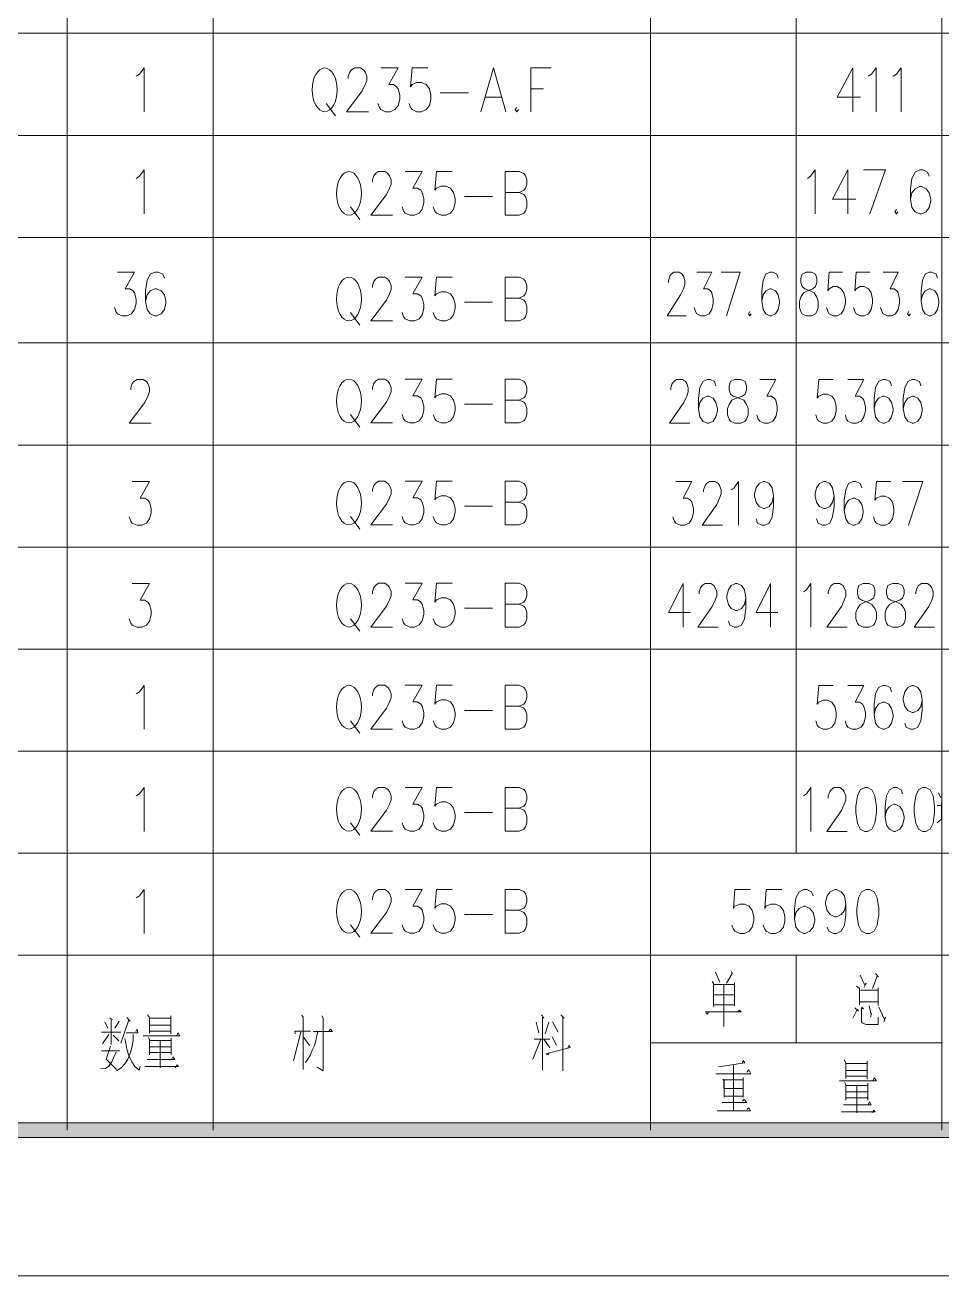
# Model space of a CAD drawing. Header units: millimetres. Extents: x 0 to 829, y 0 to 570.
# Drawn here: x 669.9 to 730.3, y 0 to 82.4 of the extents above; entities that cross this region are included whole.
import ezdxf

# ---------------------------------------------------------------- set-up
doc = ezdxf.new("R2010")
doc.units = ezdxf.units.MM

msp = doc.modelspace()

# ---------------------------------------------------------------- hatches: boundary and pattern name
h = msp.add_hatch(color=0)
h.dxf.hatch_style = 2
h.paths.add_polyline_path([(23.512639, 9.119306), (24.472194, 10.078861), (797.055528, 10.078861), (798.015083, 9.119306)])

# ---------------------------------------------------------------- linework, layer by layer
at = {"color": 0, "lineweight": 0}
for points in [[(0, 0), (0, 570.081833), (807.130861, 570.081833), (807.130861, 0)], [(721.370583, 66.092917), (721.102472, 65.955333), (721.014278, 65.683694), (721.014278, 65.408528), (721.102472, 65.133361), (721.282389, 64.995778), (721.638694, 64.858194), (721.906806, 64.724139), (722.083194, 64.448972), (722.171389, 64.173806), (722.171389, 63.764583), (722.083194, 63.489417), (721.995, 63.351833), (721.726889, 63.21425), (721.370583, 63.21425), (721.102472, 63.351833), (721.014278, 63.489417), (720.926083, 63.764583), (720.926083, 64.173806), (721.014278, 64.448972), (721.190667, 64.724139), (721.458778, 64.858194), (721.815083, 64.995778), (721.995, 65.133361), (722.083194, 65.408528), (722.083194, 65.683694), (721.995, 65.955333), (721.726889, 66.092917)], [(716.685694, 59.02325), (716.396417, 58.889194), (716.301167, 58.614028), (716.301167, 58.338861), (716.396417, 58.063694), (716.590444, 57.929639), (716.971444, 57.792056), (717.260722, 57.654472), (717.451222, 57.379306), (717.55, 57.104139), (717.55, 56.694917), (717.451222, 56.41975), (717.355972, 56.282167), (717.070222, 56.144583), (716.685694, 56.144583), (716.396417, 56.282167), (716.301167, 56.41975), (716.205917, 56.694917), (716.205917, 57.104139), (716.301167, 57.379306), (716.491667, 57.654472), (716.780944, 57.792056), (717.165472, 57.929639), (717.355972, 58.063694), (717.451222, 58.338861), (717.451222, 58.614028), (717.355972, 58.889194), (717.070222, 59.02325)], [(725.131194, 45.589472), (724.841917, 45.451889), (724.746667, 45.176722), (724.746667, 44.901556), (724.841917, 44.629917), (725.035944, 44.492333), (725.416944, 44.35475), (725.706222, 44.217167), (725.896722, 43.942), (725.9955, 43.670361), (725.9955, 43.257611), (725.896722, 42.982444), (725.801472, 42.844861), (725.515722, 42.710806), (725.131194, 42.710806), (724.841917, 42.844861), (724.746667, 42.982444), (724.651417, 43.257611), (724.651417, 43.670361), (724.746667, 43.942), (724.937167, 44.217167), (725.226444, 44.35475), (725.610972, 44.492333), (725.801472, 44.629917), (725.896722, 44.901556), (725.896722, 45.176722), (725.801472, 45.451889), (725.515722, 45.589472)], [(727.050306, 45.589472), (726.761028, 45.451889), (726.665778, 45.176722), (726.665778, 44.901556), (726.761028, 44.629917), (726.955056, 44.492333), (727.339583, 44.35475), (727.625333, 44.217167), (727.819361, 43.942), (727.914611, 43.670361), (727.914611, 43.257611), (727.819361, 42.982444), (727.720583, 42.844861), (727.434833, 42.710806), (727.050306, 42.710806), (726.761028, 42.844861), (726.665778, 42.982444), (726.570528, 43.257611), (726.570528, 43.670361), (726.665778, 43.942), (726.859806, 44.217167), (727.145556, 44.35475), (727.530083, 44.492333), (727.720583, 44.629917), (727.819361, 44.901556), (727.819361, 45.176722), (727.720583, 45.451889), (727.434833, 45.589472)], [(725.226444, 32.152167), (724.937167, 32.014583), (724.746667, 31.605361), (724.651417, 30.917444), (724.651417, 30.508222), (724.746667, 29.820306), (724.937167, 29.411083), (725.226444, 29.2735), (725.416944, 29.2735), (725.706222, 29.411083), (725.896722, 29.820306), (725.9955, 30.508222), (725.9955, 30.917444), (725.896722, 31.605361), (725.706222, 32.014583), (725.416944, 32.152167)], [(729.064667, 32.152167), (728.778917, 32.014583), (728.584889, 31.605361), (728.489639, 30.917444), (728.489639, 30.508222), (728.584889, 29.820306), (728.778917, 29.411083), (729.064667, 29.2735), (729.258694, 29.2735), (729.544444, 29.411083), (729.738472, 29.820306), (729.833722, 30.508222), (729.833722, 30.917444), (729.738472, 31.605361), (729.544444, 32.014583), (729.258694, 32.152167)], [(725.32875, 25.435278), (725.018306, 25.297694), (724.813694, 24.884944), (724.711389, 24.200556), (724.711389, 23.787806), (724.813694, 23.103417), (725.018306, 22.690667), (725.32875, 22.556611), (725.533361, 22.556611), (725.840278, 22.690667), (726.048417, 23.103417), (726.150722, 23.787806), (726.150722, 24.200556), (726.048417, 24.884944), (725.840278, 25.297694), (725.533361, 25.435278)], [(23.512639, 9.119306), (24.472194, 10.078861), (797.055528, 10.078861), (798.015083, 9.119306)]]:
    msp.add_lwpolyline(points, close=True, dxfattribs=at)
for points in [[(672.729583, 21.11375), (672.729583, 135.942917)], [(682.325139, 21.11375), (682.325139, 135.942917)], [(711.118861, 21.11375), (711.118861, 135.942917)], [(720.714417, 27.834167), (720.714417, 135.942917)], [(730.3135, 21.11375), (730.3135, 135.942917)], [(576.756389, 81.812694), (749.508139, 81.812694)], [(677.269833, 78.979889), (677.477972, 79.117472), (677.784889, 79.530222), (677.784889, 76.651556)], [(691.222194, 78.845833), (691.222194, 78.979889), (691.3245, 79.255056), (691.426806, 79.392639), (691.631417, 79.530222), (692.044167, 79.530222), (692.248778, 79.392639), (692.351083, 79.255056), (692.456917, 78.979889), (692.456917, 78.70825), (692.351083, 78.433083), (692.146472, 78.020333), (691.119889, 76.651556), (692.559222, 76.651556)], [(693.381194, 79.530222), (694.513611, 79.530222), (693.89625, 78.433083), (694.203167, 78.433083), (694.407778, 78.2955), (694.513611, 78.157917), (694.615917, 77.748694), (694.615917, 77.473528), (694.513611, 77.060778), (694.305472, 76.789139), (693.998556, 76.651556), (693.688111, 76.651556), (693.381194, 76.789139), (693.278889, 76.926722), (693.176583, 77.198361)], [(696.464472, 79.530222), (695.437889, 79.530222), (695.335583, 78.2955), (695.437889, 78.433083), (695.744806, 78.570667), (696.05525, 78.570667), (696.362167, 78.433083), (696.566778, 78.157917), (696.672611, 77.748694), (696.672611, 77.473528), (696.566778, 77.060778), (696.362167, 76.789139), (696.05525, 76.651556), (695.744806, 76.651556), (695.437889, 76.789139), (695.335583, 76.926722), (695.233278, 77.198361)], [(699.9605, 76.651556), (700.786, 79.530222), (701.607972, 76.651556)], [(703.251917, 76.651556), (703.251917, 79.530222), (704.588944, 79.530222)], [(724.436222, 79.530222), (723.406111, 77.611111), (724.94775, 77.611111)], [(724.436222, 79.530222), (724.436222, 76.651556)], [(725.462806, 78.979889), (725.667417, 79.117472), (725.977861, 79.530222), (725.977861, 76.651556)], [(727.10675, 78.979889), (727.314889, 79.117472), (727.621806, 79.530222), (727.621806, 76.651556)], [(697.289972, 77.886278), (699.138528, 77.886278)], [(700.270944, 77.611111), (701.297528, 77.611111)], [(703.251917, 78.157917), (704.073889, 78.157917)], [(689.782861, 77.198361), (690.400222, 76.376389)], [(702.327639, 76.926722), (702.225333, 76.789139), (702.327639, 76.651556), (702.429944, 76.789139)], [(576.756389, 75.092278), (749.508139, 75.092278)], [(677.269833, 72.263), (677.477972, 72.400583), (677.784889, 72.813333), (677.784889, 69.931139)], [(692.81675, 72.023111), (692.81675, 72.160694), (692.919056, 72.435861), (693.021361, 72.573444), (693.225972, 72.7075), (693.638722, 72.7075), (693.843333, 72.573444), (693.945639, 72.435861), (694.047944, 72.160694), (694.047944, 71.885528), (693.945639, 71.610361), (693.741028, 71.201139), (692.710917, 69.828833), (694.15025, 69.828833)], [(694.97575, 72.7075), (696.104639, 72.7075), (695.487278, 71.610361), (695.797722, 71.610361), (696.002333, 71.476306), (696.104639, 71.338722), (696.206944, 70.925972), (696.206944, 70.650806), (696.104639, 70.241583), (695.900028, 69.966417), (695.593111, 69.828833), (695.282667, 69.828833), (694.97575, 69.966417), (694.873444, 70.104), (694.767611, 70.379167)], [(698.059028, 72.7075), (697.032444, 72.7075), (696.926611, 71.476306), (697.032444, 71.610361), (697.339361, 71.747944), (697.649806, 71.747944), (697.956722, 71.610361), (698.161333, 71.338722), (698.263639, 70.925972), (698.263639, 70.650806), (698.161333, 70.241583), (697.956722, 69.966417), (697.649806, 69.828833), (697.339361, 69.828833), (697.032444, 69.966417), (696.926611, 70.104), (696.824306, 70.379167)], [(701.555056, 69.828833), (701.555056, 72.7075), (702.479333, 72.7075), (702.789778, 72.573444), (702.892083, 72.435861), (702.994389, 72.160694), (702.994389, 71.885528), (702.892083, 71.610361), (702.789778, 71.476306), (702.479333, 71.338722)], [(721.451722, 72.263), (721.659861, 72.400583), (721.966778, 72.813333), (721.966778, 69.931139)], [(724.125778, 72.813333), (723.099194, 70.894222), (724.640833, 70.894222)], [(724.125778, 72.813333), (724.125778, 69.931139)], [(725.155889, 72.813333), (726.595222, 72.813333), (725.565111, 69.931139)], [(729.473889, 72.400583), (729.371583, 72.67575), (729.061139, 72.813333), (728.856528, 72.813333), (728.549611, 72.67575), (728.341472, 72.263), (728.239167, 71.578611), (728.239167, 70.894222), (728.341472, 70.343889), (728.549611, 70.068722), (728.856528, 69.931139), (728.958833, 69.931139), (729.269278, 70.068722), (729.473889, 70.343889), (729.576194, 70.756639), (729.576194, 70.894222), (729.473889, 71.303444), (729.269278, 71.578611), (728.958833, 71.716194), (728.856528, 71.716194), (728.549611, 71.578611), (728.341472, 71.303444), (728.239167, 70.894222)], [(698.881, 71.063556), (700.733083, 71.063556)], [(701.555056, 71.338722), (702.479333, 71.338722), (702.789778, 71.201139), (702.892083, 71.063556), (702.994389, 70.788389), (702.994389, 70.379167), (702.892083, 70.104), (702.789778, 69.966417), (702.479333, 69.828833), (701.555056, 69.828833)], [(691.373889, 70.379167), (691.99125, 69.557194)], [(727.314889, 70.206306), (727.212583, 70.068722), (727.314889, 69.931139), (727.417194, 70.068722)], [(576.756389, 68.375389), (749.508139, 68.375389)], [(676.038639, 66.092917), (677.167528, 66.092917), (676.550167, 64.995778), (676.860611, 64.995778), (677.065222, 64.858194), (677.167528, 64.724139), (677.269833, 64.311389), (677.269833, 64.036222), (677.167528, 63.627), (676.962917, 63.351833), (676.652472, 63.21425), (676.345556, 63.21425), (676.038639, 63.351833), (675.932806, 63.489417), (675.8305, 63.764583)], [(679.121917, 65.683694), (679.019611, 65.955333), (678.709167, 66.092917), (678.504556, 66.092917), (678.197639, 65.955333), (677.9895, 65.546111), (677.887194, 64.858194), (677.887194, 64.173806), (677.9895, 63.627), (678.197639, 63.351833), (678.504556, 63.21425), (678.606861, 63.21425), (678.917306, 63.351833), (679.121917, 63.627), (679.224222, 64.036222), (679.224222, 64.173806), (679.121917, 64.586556), (678.917306, 64.858194), (678.606861, 64.995778), (678.504556, 64.995778), (678.197639, 64.858194), (677.9895, 64.586556), (677.887194, 64.173806)], [(712.307722, 65.408528), (712.307722, 65.546111), (712.395917, 65.821278), (712.487639, 65.955333), (712.664028, 66.092917), (713.020333, 66.092917), (713.20025, 65.955333), (713.288444, 65.821278), (713.376639, 65.546111), (713.376639, 65.270944), (713.288444, 64.995778), (713.108528, 64.586556), (712.219528, 63.21425), (713.464833, 63.21425)], [(714.180972, 66.092917), (715.158167, 66.092917), (714.625472, 64.995778), (714.893583, 64.995778), (715.069972, 64.858194), (715.158167, 64.724139), (715.249889, 64.311389), (715.249889, 64.036222), (715.158167, 63.627), (714.981778, 63.351833), (714.713667, 63.21425), (714.445556, 63.21425), (714.180972, 63.351833), (714.08925, 63.489417), (714.001056, 63.764583)], [(715.782583, 66.092917), (717.031417, 66.092917), (716.138889, 63.21425)], [(719.525556, 65.683694), (719.437361, 65.955333), (719.16925, 66.092917), (718.992861, 66.092917), (718.72475, 65.955333), (718.544833, 65.546111), (718.456639, 64.858194), (718.456639, 64.173806), (718.544833, 63.627), (718.72475, 63.351833), (718.992861, 63.21425), (719.081056, 63.21425), (719.349167, 63.351833), (719.525556, 63.627), (719.617278, 64.036222), (719.617278, 64.173806), (719.525556, 64.586556), (719.349167, 64.858194), (719.081056, 64.995778), (718.992861, 64.995778), (718.72475, 64.858194), (718.544833, 64.586556), (718.456639, 64.173806)], [(723.776528, 66.092917), (722.884, 66.092917), (722.795806, 64.858194), (722.884, 64.995778), (723.152111, 65.133361), (723.420222, 65.133361), (723.688333, 64.995778), (723.864722, 64.724139), (723.956444, 64.311389), (723.956444, 64.036222), (723.864722, 63.627), (723.688333, 63.351833), (723.420222, 63.21425), (723.152111, 63.21425), (722.884, 63.351833), (722.795806, 63.489417), (722.707611, 63.764583)], [(725.558056, 66.092917), (724.669056, 66.092917), (724.577333, 64.858194), (724.669056, 64.995778), (724.933639, 65.133361), (725.20175, 65.133361), (725.469861, 64.995778), (725.649778, 64.724139), (725.737972, 64.311389), (725.737972, 64.036222), (725.649778, 63.627), (725.469861, 63.351833), (725.20175, 63.21425), (724.933639, 63.21425), (724.669056, 63.351833), (724.577333, 63.489417), (724.489139, 63.764583)], [(726.450583, 66.092917), (727.431306, 66.092917), (726.895083, 64.995778), (727.163194, 64.995778), (727.343111, 64.858194), (727.431306, 64.724139), (727.5195, 64.311389), (727.5195, 64.036222), (727.431306, 63.627), (727.251389, 63.351833), (726.983278, 63.21425), (726.718694, 63.21425), (726.450583, 63.351833), (726.362389, 63.489417), (726.270667, 63.764583)], [(730.013639, 65.683694), (729.925444, 65.955333), (729.657333, 66.092917), (729.480944, 66.092917), (729.212833, 65.955333), (729.036444, 65.546111), (728.944722, 64.858194), (728.944722, 64.173806), (729.036444, 63.627), (729.212833, 63.351833), (729.480944, 63.21425), (729.569139, 63.21425), (729.83725, 63.351833), (730.013639, 63.627), (730.105361, 64.036222), (730.105361, 64.173806), (730.013639, 64.586556), (729.83725, 64.858194), (729.569139, 64.995778), (729.480944, 64.995778), (729.212833, 64.858194), (729.036444, 64.586556), (728.944722, 64.173806)], [(692.81675, 65.073389), (692.81675, 65.210972), (692.919056, 65.482611), (693.021361, 65.620194), (693.225972, 65.757778), (693.638722, 65.757778), (693.843333, 65.620194), (693.945639, 65.482611), (694.047944, 65.210972), (694.047944, 64.935806), (693.945639, 64.660639), (693.741028, 64.251417), (692.710917, 62.879111), (694.15025, 62.879111)], [(694.97575, 65.757778), (696.104639, 65.757778), (695.487278, 64.660639), (695.797722, 64.660639), (696.002333, 64.523056), (696.104639, 64.385472), (696.206944, 63.97625), (696.206944, 63.701083), (696.104639, 63.288333), (695.900028, 63.016694), (695.593111, 62.879111), (695.282667, 62.879111), (694.97575, 63.016694), (694.873444, 63.154278), (694.767611, 63.425917)], [(698.059028, 65.757778), (697.032444, 65.757778), (696.926611, 64.523056), (697.032444, 64.660639), (697.339361, 64.798222), (697.649806, 64.798222), (697.956722, 64.660639), (698.161333, 64.385472), (698.263639, 63.97625), (698.263639, 63.701083), (698.161333, 63.288333), (697.956722, 63.016694), (697.649806, 62.879111), (697.339361, 62.879111), (697.032444, 63.016694), (696.926611, 63.154278), (696.824306, 63.425917)], [(701.555056, 62.879111), (701.555056, 65.757778), (702.479333, 65.757778), (702.789778, 65.620194), (702.892083, 65.482611), (702.994389, 65.210972), (702.994389, 64.935806), (702.892083, 64.660639), (702.789778, 64.523056), (702.479333, 64.385472)], [(701.555056, 64.385472), (702.479333, 64.385472), (702.789778, 64.251417), (702.892083, 64.113833), (702.994389, 63.838667), (702.994389, 63.425917), (702.892083, 63.154278), (702.789778, 63.016694), (702.479333, 62.879111), (701.555056, 62.879111)], [(691.373889, 63.425917), (691.99125, 62.603944)], [(698.881, 64.113833), (700.733083, 64.113833)], [(717.655833, 63.489417), (717.567639, 63.351833), (717.655833, 63.21425), (717.744028, 63.351833)], [(728.143917, 63.489417), (728.055722, 63.351833), (728.143917, 63.21425), (728.232111, 63.351833)], [(576.756389, 61.425667), (749.508139, 61.425667)], [(676.91, 58.338861), (676.91, 58.476444), (677.012306, 58.751611), (677.118139, 58.889194), (677.32275, 59.02325), (677.7355, 59.02325), (677.940111, 58.889194), (678.042417, 58.751611), (678.144722, 58.476444), (678.144722, 58.201278), (678.042417, 57.929639), (677.837806, 57.516889), (676.807694, 56.144583), (678.247028, 56.144583)], [(692.81675, 58.352972), (692.81675, 58.490556), (692.919056, 58.765722), (693.021361, 58.903306), (693.225972, 59.040889), (693.638722, 59.040889), (693.843333, 58.903306), (693.945639, 58.765722), (694.047944, 58.490556), (694.047944, 58.218917), (693.945639, 57.94375), (693.741028, 57.531), (692.710917, 56.162222), (694.15025, 56.162222)], [(694.97575, 59.040889), (696.104639, 59.040889), (695.487278, 57.94375), (695.797722, 57.94375), (696.002333, 57.806167), (696.104639, 57.668583), (696.206944, 57.255833), (696.206944, 56.984194), (696.104639, 56.571444), (695.900028, 56.296278), (695.593111, 56.162222), (695.282667, 56.162222), (694.97575, 56.296278), (694.873444, 56.433861), (694.767611, 56.709028)], [(698.059028, 59.040889), (697.032444, 59.040889), (696.926611, 57.806167), (697.032444, 57.94375), (697.339361, 58.081333), (697.649806, 58.081333), (697.956722, 57.94375), (698.161333, 57.668583), (698.263639, 57.255833), (698.263639, 56.984194), (698.161333, 56.571444), (697.956722, 56.296278), (697.649806, 56.162222), (697.339361, 56.162222), (697.032444, 56.296278), (696.926611, 56.433861), (696.824306, 56.709028)], [(701.555056, 56.162222), (701.555056, 59.040889), (702.479333, 59.040889), (702.789778, 58.903306), (702.892083, 58.765722), (702.994389, 58.490556), (702.994389, 58.218917), (702.892083, 57.94375), (702.789778, 57.806167), (702.479333, 57.668583)], [(712.462944, 58.338861), (712.462944, 58.476444), (712.558194, 58.751611), (712.653444, 58.889194), (712.847472, 59.02325), (713.228472, 59.02325), (713.4225, 58.889194), (713.51775, 58.751611), (713.613, 58.476444), (713.613, 58.201278), (713.51775, 57.929639), (713.32725, 57.516889), (712.367694, 56.144583), (713.70825, 56.144583)], [(715.436861, 58.614028), (715.341611, 58.889194), (715.052333, 59.02325), (714.861833, 59.02325), (714.572556, 58.889194), (714.382056, 58.476444), (714.286806, 57.792056), (714.286806, 57.104139), (714.382056, 56.557333), (714.572556, 56.282167), (714.861833, 56.144583), (714.957083, 56.144583), (715.246361, 56.282167), (715.436861, 56.557333), (715.532111, 56.966556), (715.532111, 57.104139), (715.436861, 57.516889), (715.246361, 57.792056), (714.957083, 57.929639), (714.861833, 57.929639), (714.572556, 57.792056), (714.382056, 57.516889), (714.286806, 57.104139)], [(718.315528, 59.02325), (719.373861, 59.02325), (718.795306, 57.929639), (719.084583, 57.929639), (719.275083, 57.792056), (719.373861, 57.654472), (719.469111, 57.241722), (719.469111, 56.966556), (719.373861, 56.557333), (719.179833, 56.282167), (718.894083, 56.144583), (718.604806, 56.144583), (718.315528, 56.282167), (718.220278, 56.41975), (718.125028, 56.694917)], [(723.162694, 59.02325), (722.203139, 59.02325), (722.107889, 57.792056), (722.203139, 57.929639), (722.492417, 58.063694), (722.778167, 58.063694), (723.067444, 57.929639), (723.257944, 57.654472), (723.356722, 57.241722), (723.356722, 56.966556), (723.257944, 56.557333), (723.067444, 56.282167), (722.778167, 56.144583), (722.492417, 56.144583), (722.203139, 56.282167), (722.107889, 56.41975), (722.012639, 56.694917)], [(724.12225, 59.02325), (725.177056, 59.02325), (724.602028, 57.929639), (724.891306, 57.929639), (725.081806, 57.792056), (725.177056, 57.654472), (725.275833, 57.241722), (725.275833, 56.966556), (725.177056, 56.557333), (724.986556, 56.282167), (724.697278, 56.144583), (724.411528, 56.144583), (724.12225, 56.282167), (724.027, 56.41975), (723.93175, 56.694917)], [(727.000917, 58.614028), (726.905667, 58.889194), (726.619917, 59.02325), (726.425889, 59.02325), (726.136611, 58.889194), (725.946111, 58.476444), (725.850861, 57.792056), (725.850861, 57.104139), (725.946111, 56.557333), (726.136611, 56.282167), (726.425889, 56.144583), (726.521139, 56.144583), (726.810417, 56.282167), (727.000917, 56.557333), (727.099694, 56.966556), (727.099694, 57.104139), (727.000917, 57.516889), (726.810417, 57.792056), (726.521139, 57.929639), (726.425889, 57.929639), (726.136611, 57.792056), (725.946111, 57.516889), (725.850861, 57.104139)], [(728.920028, 58.614028), (728.824778, 58.889194), (728.539028, 59.02325), (728.345, 59.02325), (728.05925, 58.889194), (727.865222, 58.476444), (727.769972, 57.792056), (727.769972, 57.104139), (727.865222, 56.557333), (728.05925, 56.282167), (728.345, 56.144583), (728.44025, 56.144583), (728.729528, 56.282167), (728.920028, 56.557333), (729.018806, 56.966556), (729.018806, 57.104139), (728.920028, 57.516889), (728.729528, 57.792056), (728.44025, 57.929639), (728.345, 57.929639), (728.05925, 57.792056), (727.865222, 57.516889), (727.769972, 57.104139)], [(701.555056, 57.668583), (702.479333, 57.668583), (702.789778, 57.531), (702.892083, 57.393417), (702.994389, 57.121778), (702.994389, 56.709028), (702.892083, 56.433861), (702.789778, 56.296278), (702.479333, 56.162222), (701.555056, 56.162222)], [(698.881, 57.393417), (700.733083, 57.393417)], [(691.373889, 56.709028), (691.99125, 55.887056)], [(576.756389, 54.70525), (749.508139, 54.70525)], [(677.012306, 52.306361), (678.144722, 52.306361), (677.527361, 51.209222), (677.837806, 51.209222), (678.042417, 51.071639), (678.144722, 50.934056), (678.247028, 50.524833), (678.247028, 50.249667), (678.144722, 49.840444), (677.940111, 49.565278), (677.629667, 49.427694), (677.32275, 49.427694), (677.012306, 49.565278), (676.91, 49.702861), (676.807694, 49.9745)], [(692.81675, 51.636083), (692.81675, 51.773667), (692.919056, 52.048833), (693.021361, 52.182889), (693.225972, 52.320472), (693.638722, 52.320472), (693.843333, 52.182889), (693.945639, 52.048833), (694.047944, 51.773667), (694.047944, 51.4985), (693.945639, 51.223333), (693.741028, 50.814111), (692.710917, 49.441806), (694.15025, 49.441806)], [(694.97575, 52.320472), (696.104639, 52.320472), (695.487278, 51.223333), (695.797722, 51.223333), (696.002333, 51.089278), (696.104639, 50.951694), (696.206944, 50.538944), (696.206944, 50.263778), (696.104639, 49.854556), (695.900028, 49.579389), (695.593111, 49.441806), (695.282667, 49.441806), (694.97575, 49.579389), (694.873444, 49.716972), (694.767611, 49.992139)], [(698.059028, 52.320472), (697.032444, 52.320472), (696.926611, 51.089278), (697.032444, 51.223333), (697.339361, 51.360917), (697.649806, 51.360917), (697.956722, 51.223333), (698.161333, 50.951694), (698.263639, 50.538944), (698.263639, 50.263778), (698.161333, 49.854556), (697.956722, 49.579389), (697.649806, 49.441806), (697.339361, 49.441806), (697.032444, 49.579389), (696.926611, 49.716972), (696.824306, 49.992139)], [(701.555056, 49.441806), (701.555056, 52.320472), (702.479333, 52.320472), (702.789778, 52.182889), (702.892083, 52.048833), (702.994389, 51.773667), (702.994389, 51.4985), (702.892083, 51.223333), (702.789778, 51.089278), (702.479333, 50.951694)], [(712.798083, 52.306361), (713.852889, 52.306361), (713.277861, 51.209222), (713.567139, 51.209222), (713.757639, 51.071639), (713.852889, 50.934056), (713.948139, 50.524833), (713.948139, 50.249667), (713.852889, 49.840444), (713.662389, 49.565278), (713.373111, 49.427694), (713.087361, 49.427694), (712.798083, 49.565278), (712.702833, 49.702861), (712.607583, 49.9745)], [(714.621944, 51.621972), (714.621944, 51.759556), (714.717194, 52.031194), (714.812444, 52.168778), (715.006472, 52.306361), (715.391, 52.306361), (715.5815, 52.168778), (715.67675, 52.031194), (715.772, 51.759556), (715.772, 51.484389), (715.67675, 51.209222), (715.48625, 50.8), (714.526694, 49.427694), (715.870778, 49.427694)], [(716.445806, 51.759556), (716.636306, 51.893611), (716.925583, 52.306361), (716.925583, 49.427694)], [(719.229222, 51.346806), (719.133972, 50.934056), (718.939944, 50.662417), (718.654194, 50.524833), (718.555417, 50.524833), (718.269667, 50.662417), (718.075639, 50.934056), (717.980389, 51.346806), (717.980389, 51.484389), (718.075639, 51.893611), (718.269667, 52.168778), (718.555417, 52.306361), (718.654194, 52.306361), (718.939944, 52.168778), (719.133972, 51.893611), (719.229222, 51.346806), (719.229222, 50.662417), (719.133972, 49.9745), (718.939944, 49.565278), (718.654194, 49.427694), (718.460167, 49.427694), (718.170889, 49.565278), (718.075639, 49.840444)], [(723.212083, 51.346806), (723.116833, 50.934056), (722.922806, 50.662417), (722.637056, 50.524833), (722.538278, 50.524833), (722.252528, 50.662417), (722.0585, 50.934056), (721.96325, 51.346806), (721.96325, 51.484389), (722.0585, 51.893611), (722.252528, 52.168778), (722.538278, 52.306361), (722.637056, 52.306361), (722.922806, 52.168778), (723.116833, 51.893611), (723.212083, 51.346806), (723.212083, 50.662417), (723.116833, 49.9745), (722.922806, 49.565278), (722.637056, 49.427694), (722.443028, 49.427694), (722.15375, 49.565278), (722.0585, 49.840444)], [(725.035944, 51.893611), (724.937167, 52.168778), (724.651417, 52.306361), (724.457389, 52.306361), (724.171639, 52.168778), (723.977611, 51.759556), (723.882361, 51.071639), (723.882361, 50.38725), (723.977611, 49.840444), (724.171639, 49.565278), (724.457389, 49.427694), (724.556167, 49.427694), (724.841917, 49.565278), (725.035944, 49.840444), (725.131194, 50.249667), (725.131194, 50.38725), (725.035944, 50.8), (724.841917, 51.071639), (724.556167, 51.209222), (724.457389, 51.209222), (724.171639, 51.071639), (723.977611, 50.8), (723.882361, 50.38725)], [(726.955056, 52.306361), (725.9955, 52.306361), (725.896722, 51.071639), (725.9955, 51.209222), (726.28125, 51.346806), (726.570528, 51.346806), (726.859806, 51.209222), (727.050306, 50.934056), (727.145556, 50.524833), (727.145556, 50.249667), (727.050306, 49.840444), (726.859806, 49.565278), (726.570528, 49.427694), (726.28125, 49.427694), (725.9955, 49.565278), (725.896722, 49.702861), (725.801472, 49.9745)], [(727.720583, 52.306361), (729.064667, 52.306361), (728.105111, 49.427694)], [(698.881, 50.676528), (700.733083, 50.676528)], [(701.555056, 50.951694), (702.479333, 50.951694), (702.789778, 50.814111), (702.892083, 50.676528), (702.994389, 50.401361), (702.994389, 49.992139), (702.892083, 49.716972), (702.789778, 49.579389), (702.479333, 49.441806), (701.555056, 49.441806)], [(691.373889, 49.992139), (691.99125, 49.166639)], [(576.756389, 47.988361), (749.508139, 47.988361)], [(677.012306, 45.589472), (678.144722, 45.589472), (677.527361, 44.492333), (677.837806, 44.492333), (678.042417, 44.35475), (678.144722, 44.217167), (678.247028, 43.804417), (678.247028, 43.532778), (678.144722, 43.120028), (677.940111, 42.844861), (677.629667, 42.710806), (677.32275, 42.710806), (677.012306, 42.844861), (676.91, 42.982444), (676.807694, 43.257611)], [(692.81675, 44.919194), (692.81675, 45.056778), (692.919056, 45.328417), (693.021361, 45.466), (693.225972, 45.603583), (693.638722, 45.603583), (693.843333, 45.466), (693.945639, 45.328417), (694.047944, 45.056778), (694.047944, 44.781611), (693.945639, 44.506444), (693.741028, 44.097222), (692.710917, 42.724917), (694.15025, 42.724917)], [(694.97575, 45.603583), (696.104639, 45.603583), (695.487278, 44.506444), (695.797722, 44.506444), (696.002333, 44.368861), (696.104639, 44.231278), (696.206944, 43.822056), (696.206944, 43.546889), (696.104639, 43.134139), (695.900028, 42.8625), (695.593111, 42.724917), (695.282667, 42.724917), (694.97575, 42.8625), (694.873444, 43.000083), (694.767611, 43.271722)], [(698.059028, 45.603583), (697.032444, 45.603583), (696.926611, 44.368861), (697.032444, 44.506444), (697.339361, 44.644028), (697.649806, 44.644028), (697.956722, 44.506444), (698.161333, 44.231278), (698.263639, 43.822056), (698.263639, 43.546889), (698.161333, 43.134139), (697.956722, 42.8625), (697.649806, 42.724917), (697.339361, 42.724917), (697.032444, 42.8625), (696.926611, 43.000083), (696.824306, 43.271722)], [(701.555056, 42.724917), (701.555056, 45.603583), (702.479333, 45.603583), (702.789778, 45.466), (702.892083, 45.328417), (702.994389, 45.056778), (702.994389, 44.781611), (702.892083, 44.506444), (702.789778, 44.368861), (702.479333, 44.231278)], [(713.277861, 45.589472), (712.318306, 43.670361), (713.757639, 43.670361)], [(713.277861, 45.589472), (713.277861, 42.710806)], [(714.332667, 44.901556), (714.332667, 45.039139), (714.427917, 45.314306), (714.526694, 45.451889), (714.717194, 45.589472), (715.101722, 45.589472), (715.292222, 45.451889), (715.391, 45.314306), (715.48625, 45.039139), (715.48625, 44.7675), (715.391, 44.492333), (715.196972, 44.079583), (714.237417, 42.710806), (715.5815, 42.710806)], [(717.405361, 44.629917), (717.310111, 44.217167), (717.116083, 43.942), (716.830333, 43.804417), (716.731556, 43.804417), (716.445806, 43.942), (716.251778, 44.217167), (716.156528, 44.629917), (716.156528, 44.7675), (716.251778, 45.176722), (716.445806, 45.451889), (716.731556, 45.589472), (716.830333, 45.589472), (717.116083, 45.451889), (717.310111, 45.176722), (717.405361, 44.629917), (717.405361, 43.942), (717.310111, 43.257611), (717.116083, 42.844861), (716.830333, 42.710806), (716.636306, 42.710806), (716.350556, 42.844861), (716.251778, 43.120028)], [(719.035194, 45.589472), (718.075639, 43.670361), (719.514972, 43.670361)], [(719.035194, 45.589472), (719.035194, 42.710806)], [(721.194194, 45.039139), (721.388222, 45.176722), (721.673972, 45.589472), (721.673972, 42.710806)], [(722.827556, 44.901556), (722.827556, 45.039139), (722.922806, 45.314306), (723.018056, 45.451889), (723.212083, 45.589472), (723.596611, 45.589472), (723.787111, 45.451889), (723.882361, 45.314306), (723.977611, 45.039139), (723.977611, 44.7675), (723.882361, 44.492333), (723.691861, 44.079583), (722.732306, 42.710806), (724.076389, 42.710806)], [(728.584889, 44.901556), (728.584889, 45.039139), (728.680139, 45.314306), (728.778917, 45.451889), (728.969417, 45.589472), (729.353944, 45.589472), (729.544444, 45.451889), (729.639694, 45.314306), (729.738472, 45.039139), (729.738472, 44.7675), (729.639694, 44.492333), (729.449194, 44.079583), (728.489639, 42.710806), (729.833722, 42.710806)], [(698.881, 43.959639), (700.733083, 43.959639)], [(701.555056, 44.231278), (702.479333, 44.231278), (702.789778, 44.097222), (702.892083, 43.959639), (702.994389, 43.684472), (702.994389, 43.271722), (702.892083, 43.000083), (702.789778, 42.8625), (702.479333, 42.724917), (701.555056, 42.724917)], [(691.373889, 43.271722), (691.99125, 42.44975)], [(576.756389, 41.271472), (749.508139, 41.271472)], [(677.269833, 38.32225), (677.477972, 38.459833), (677.784889, 38.869056), (677.784889, 35.990389)], [(692.81675, 38.198778), (692.81675, 38.336361), (692.919056, 38.611528), (693.021361, 38.749111), (693.225972, 38.886694), (693.638722, 38.886694), (693.843333, 38.749111), (693.945639, 38.611528), (694.047944, 38.336361), (694.047944, 38.061194), (693.945639, 37.789556), (693.741028, 37.376806), (692.710917, 36.008028), (694.15025, 36.008028)], [(694.97575, 38.886694), (696.104639, 38.886694), (695.487278, 37.789556), (695.797722, 37.789556), (696.002333, 37.651972), (696.104639, 37.514389), (696.206944, 37.101639), (696.206944, 36.83), (696.104639, 36.41725), (695.900028, 36.142083), (695.593111, 36.008028), (695.282667, 36.008028), (694.97575, 36.142083), (694.873444, 36.279667), (694.767611, 36.554833)], [(698.059028, 38.886694), (697.032444, 38.886694), (696.926611, 37.651972), (697.032444, 37.789556), (697.339361, 37.927139), (697.649806, 37.927139), (697.956722, 37.789556), (698.161333, 37.514389), (698.263639, 37.101639), (698.263639, 36.83), (698.161333, 36.41725), (697.956722, 36.142083), (697.649806, 36.008028), (697.339361, 36.008028), (697.032444, 36.142083), (696.926611, 36.279667), (696.824306, 36.554833)], [(701.555056, 36.008028), (701.555056, 38.886694), (702.479333, 38.886694), (702.789778, 38.749111), (702.892083, 38.611528), (702.994389, 38.336361), (702.994389, 38.061194), (702.892083, 37.789556), (702.789778, 37.651972), (702.479333, 37.514389)], [(723.162694, 38.869056), (722.203139, 38.869056), (722.107889, 37.637861), (722.203139, 37.771917), (722.492417, 37.9095), (722.778167, 37.9095), (723.067444, 37.771917), (723.257944, 37.500278), (723.356722, 37.087528), (723.356722, 36.812361), (723.257944, 36.403139), (723.067444, 36.127972), (722.778167, 35.990389), (722.492417, 35.990389), (722.203139, 36.127972), (722.107889, 36.265556), (722.012639, 36.540722)], [(724.12225, 38.869056), (725.177056, 38.869056), (724.602028, 37.771917), (724.891306, 37.771917), (725.081806, 37.637861), (725.177056, 37.500278), (725.275833, 37.087528), (725.275833, 36.812361), (725.177056, 36.403139), (724.986556, 36.127972), (724.697278, 35.990389), (724.411528, 35.990389), (724.12225, 36.127972), (724.027, 36.265556), (723.93175, 36.540722)], [(727.000917, 38.459833), (726.905667, 38.735), (726.619917, 38.869056), (726.425889, 38.869056), (726.136611, 38.735), (725.946111, 38.32225), (725.850861, 37.637861), (725.850861, 36.949944), (725.946111, 36.403139), (726.136611, 36.127972), (726.425889, 35.990389), (726.521139, 35.990389), (726.810417, 36.127972), (727.000917, 36.403139), (727.099694, 36.812361), (727.099694, 36.949944), (727.000917, 37.362694), (726.810417, 37.637861), (726.521139, 37.771917), (726.425889, 37.771917), (726.136611, 37.637861), (725.946111, 37.362694), (725.850861, 36.949944)], [(729.018806, 37.9095), (728.920028, 37.500278), (728.729528, 37.225111), (728.44025, 37.087528), (728.345, 37.087528), (728.05925, 37.225111), (727.865222, 37.500278), (727.769972, 37.9095), (727.769972, 38.047083), (727.865222, 38.459833), (728.05925, 38.735), (728.345, 38.869056), (728.44025, 38.869056), (728.729528, 38.735), (728.920028, 38.459833), (729.018806, 37.9095), (729.018806, 37.225111), (728.920028, 36.540722), (728.729528, 36.127972), (728.44025, 35.990389), (728.24975, 35.990389), (727.960472, 36.127972), (727.865222, 36.403139)], [(698.881, 37.239222), (700.733083, 37.239222)], [(701.555056, 37.514389), (702.479333, 37.514389), (702.789778, 37.376806), (702.892083, 37.239222), (702.994389, 36.967583), (702.994389, 36.554833), (702.892083, 36.279667), (702.789778, 36.142083), (702.479333, 36.008028), (701.555056, 36.008028)], [(691.373889, 36.554833), (691.99125, 35.732861)], [(576.756389, 34.551056), (749.508139, 34.551056)], [(677.269833, 31.605361), (677.477972, 31.739417), (677.784889, 32.152167), (677.784889, 29.2735)], [(692.81675, 31.481889), (692.81675, 31.619472), (692.919056, 31.894639), (693.021361, 32.028694), (693.225972, 32.166278), (693.638722, 32.166278), (693.843333, 32.028694), (693.945639, 31.894639), (694.047944, 31.619472), (694.047944, 31.344306), (693.945639, 31.069139), (693.741028, 30.659917), (692.710917, 29.287611), (694.15025, 29.287611)], [(694.97575, 32.166278), (696.104639, 32.166278), (695.487278, 31.069139), (695.797722, 31.069139), (696.002333, 30.935083), (696.104639, 30.7975), (696.206944, 30.38475), (696.206944, 30.109583), (696.104639, 29.700361), (695.900028, 29.425194), (695.593111, 29.287611), (695.282667, 29.287611), (694.97575, 29.425194), (694.873444, 29.562778), (694.767611, 29.837944)], [(698.059028, 32.166278), (697.032444, 32.166278), (696.926611, 30.935083), (697.032444, 31.069139), (697.339361, 31.206722), (697.649806, 31.206722), (697.956722, 31.069139), (698.161333, 30.7975), (698.263639, 30.38475), (698.263639, 30.109583), (698.161333, 29.700361), (697.956722, 29.425194), (697.649806, 29.287611), (697.339361, 29.287611), (697.032444, 29.425194), (696.926611, 29.562778), (696.824306, 29.837944)], [(701.555056, 29.287611), (701.555056, 32.166278), (702.479333, 32.166278), (702.789778, 32.028694), (702.892083, 31.894639), (702.994389, 31.619472), (702.994389, 31.344306), (702.892083, 31.069139), (702.789778, 30.935083), (702.479333, 30.7975)], [(721.194194, 31.605361), (721.388222, 31.739417), (721.673972, 32.152167), (721.673972, 29.2735)], [(722.827556, 31.467778), (722.827556, 31.605361), (722.922806, 31.877), (723.018056, 32.014583), (723.212083, 32.152167), (723.596611, 32.152167), (723.787111, 32.014583), (723.882361, 31.877), (723.977611, 31.605361), (723.977611, 31.330194), (723.882361, 31.055028), (723.691861, 30.645806), (722.732306, 29.2735), (724.076389, 29.2735)], [(727.720583, 31.739417), (727.625333, 32.014583), (727.339583, 32.152167), (727.145556, 32.152167), (726.859806, 32.014583), (726.665778, 31.605361), (726.570528, 30.917444), (726.570528, 30.233056), (726.665778, 29.682722), (726.859806, 29.411083), (727.145556, 29.2735), (727.240806, 29.2735), (727.530083, 29.411083), (727.720583, 29.682722), (727.819361, 30.095472), (727.819361, 30.233056), (727.720583, 30.645806), (727.530083, 30.917444), (727.240806, 31.055028), (727.145556, 31.055028), (726.859806, 30.917444), (726.665778, 30.645806), (726.570528, 30.233056)], [(730.094778, 31.806444), (730.25, 31.485417)], [(698.881, 30.522333), (700.733083, 30.522333)], [(701.555056, 30.7975), (702.479333, 30.7975), (702.789778, 30.659917), (702.892083, 30.522333), (702.994389, 30.247167), (702.994389, 29.837944), (702.892083, 29.562778), (702.789778, 29.425194), (702.479333, 29.287611), (701.555056, 29.287611)], [(729.988944, 30.966833), (730.232361, 30.966833)], [(730.28175, 31.139694), (730.28175, 30.176611), (730.267639, 30.053139), (730.161806, 29.954361), (730.006583, 29.830889)], [(691.373889, 29.837944), (691.99125, 29.012444)], [(576.756389, 27.834167), (749.508139, 27.834167)], [(677.269833, 24.884944), (677.477972, 25.022528), (677.784889, 25.435278), (677.784889, 22.556611)], [(692.81675, 24.765), (692.81675, 24.902583), (692.919056, 25.174222), (693.021361, 25.311806), (693.225972, 25.449389), (693.638722, 25.449389), (693.843333, 25.311806), (693.945639, 25.174222), (694.047944, 24.902583), (694.047944, 24.627417), (693.945639, 24.35225), (693.741028, 23.9395), (692.710917, 22.570722), (694.15025, 22.570722)], [(694.97575, 25.449389), (696.104639, 25.449389), (695.487278, 24.35225), (695.797722, 24.35225), (696.002333, 24.214667), (696.104639, 24.077083), (696.206944, 23.667861), (696.206944, 23.392694), (696.104639, 22.979944), (695.900028, 22.708306), (695.593111, 22.570722), (695.282667, 22.570722), (694.97575, 22.708306), (694.873444, 22.845889), (694.767611, 23.117528)], [(698.059028, 25.449389), (697.032444, 25.449389), (696.926611, 24.214667), (697.032444, 24.35225), (697.339361, 24.489833), (697.649806, 24.489833), (697.956722, 24.35225), (698.161333, 24.077083), (698.263639, 23.667861), (698.263639, 23.392694), (698.161333, 22.979944), (697.956722, 22.708306), (697.649806, 22.570722), (697.339361, 22.570722), (697.032444, 22.708306), (696.926611, 22.845889), (696.824306, 23.117528)], [(701.555056, 22.570722), (701.555056, 25.449389), (702.479333, 25.449389), (702.789778, 25.311806), (702.892083, 25.174222), (702.994389, 24.902583), (702.994389, 24.627417), (702.892083, 24.35225), (702.789778, 24.214667), (702.479333, 24.077083)], [(717.719333, 25.435278), (716.689222, 25.435278), (716.586917, 24.200556), (716.689222, 24.338139), (716.999667, 24.475722), (717.306583, 24.475722), (717.617028, 24.338139), (717.821639, 24.062972), (717.923944, 23.650222), (717.923944, 23.378583), (717.821639, 22.965833), (717.617028, 22.690667), (717.306583, 22.556611), (716.999667, 22.556611), (716.689222, 22.690667), (716.586917, 22.82825), (716.484611, 23.103417)], [(719.776028, 25.435278), (718.745917, 25.435278), (718.643611, 24.200556), (718.745917, 24.338139), (719.056361, 24.475722), (719.363278, 24.475722), (719.670194, 24.338139), (719.878333, 24.062972), (719.980639, 23.650222), (719.980639, 23.378583), (719.878333, 22.965833), (719.670194, 22.690667), (719.363278, 22.556611), (719.056361, 22.556611), (718.745917, 22.690667), (718.643611, 22.82825), (718.541306, 23.103417)], [(721.832722, 25.022528), (721.726889, 25.297694), (721.419972, 25.435278), (721.215361, 25.435278), (720.904917, 25.297694), (720.700306, 24.884944), (720.598, 24.200556), (720.598, 23.516167), (720.700306, 22.965833), (720.904917, 22.690667), (721.215361, 22.556611), (721.317667, 22.556611), (721.624583, 22.690667), (721.832722, 22.965833), (721.935028, 23.378583), (721.935028, 23.516167), (721.832722, 23.925389), (721.624583, 24.200556), (721.317667, 24.338139), (721.215361, 24.338139), (720.904917, 24.200556), (720.700306, 23.925389), (720.598, 23.516167)], [(723.991722, 24.475722), (723.889417, 24.062972), (723.681278, 23.787806), (723.374361, 23.650222), (723.272056, 23.650222), (722.961611, 23.787806), (722.757, 24.062972), (722.654694, 24.475722), (722.654694, 24.613306), (722.757, 25.022528), (722.961611, 25.297694), (723.272056, 25.435278), (723.374361, 25.435278), (723.681278, 25.297694), (723.889417, 25.022528), (723.991722, 24.475722), (723.991722, 23.787806), (723.889417, 23.103417), (723.681278, 22.690667), (723.374361, 22.556611), (723.16975, 22.556611), (722.859306, 22.690667), (722.757, 22.965833)], [(701.555056, 24.077083), (702.479333, 24.077083), (702.789778, 23.9395), (702.892083, 23.805444), (702.994389, 23.530278), (702.994389, 23.117528), (702.892083, 22.845889), (702.789778, 22.708306), (702.479333, 22.570722), (701.555056, 22.570722)], [(691.373889, 23.117528), (691.99125, 22.295556)], [(698.881, 23.805444), (700.733083, 23.805444)], [(576.756389, 21.11375), (749.508139, 21.11375)], [(672.729583, 9.599083), (672.729583, 21.11375)], [(682.325139, 9.599083), (682.325139, 21.11375)], [(711.118861, 9.599083), (711.118861, 21.11375)], [(720.714417, 15.356417), (720.714417, 21.11375)], [(730.3135, 9.599083), (730.3135, 21.11375)], [(715.412167, 20.0025), (715.701444, 19.349861)], [(716.449333, 20.041306), (716.505778, 19.924889), (716.131833, 19.27225)], [(724.923056, 19.808472), (725.240556, 19.155833), (725.32875, 19.27225), (725.184111, 19.004139)], [(725.932, 19.924889), (726.133083, 19.695583), (726.048417, 19.734389), (725.730917, 18.926528)], [(715.182861, 19.388667), (715.271056, 19.27225), (715.271056, 17.737667)], [(715.3275, 19.194639), (716.650417, 19.194639)], [(715.958972, 19.155833), (715.958972, 16.432389)], [(716.650417, 19.311056), (716.650417, 17.776472)], [(724.69375, 19.08175), (724.894833, 18.926528), (724.894833, 17.854083), (724.894833, 18.044583), (726.104861, 18.044583), (726.104861, 17.815278), (726.104861, 18.965333), (726.104861, 18.813639), (724.954806, 18.813639)], [(715.299278, 18.506722), (716.650417, 18.506722)], [(714.953556, 17.353139), (714.837139, 17.236722), (714.752472, 17.391944), (717.084333, 17.391944), (716.996139, 17.508361), (716.88325, 17.391944)], [(715.271056, 17.854083), (716.650417, 17.854083)], [(724.577333, 17.660056), (724.810167, 17.43075), (724.721972, 17.543639), (724.436222, 16.968611)], [(725.039472, 17.698861), (725.155889, 17.582444), (725.01125, 17.62125), (725.01125, 16.739306), (725.067694, 16.661694), (725.32875, 16.548806), (726.104861, 16.548806), (726.104861, 17.046222)], [(725.529833, 17.776472), (725.642722, 17.201444), (725.674472, 17.275528), (725.6145, 17.046222)], [(726.161306, 17.698861), (726.53525, 16.891), (726.595222, 17.046222), (726.478806, 16.7005)], [(675.513, 16.968611), (675.714083, 16.891), (675.629417, 16.929806), (675.629417, 15.243528), (675.629417, 16.047861), (674.994417, 16.047861), (676.260889, 16.047861)], [(675.1955, 16.739306), (675.396583, 16.315972)], [(676.144472, 16.778111), (675.858722, 16.315972)], [(676.663056, 17.007417), (676.864139, 16.778111), (676.779472, 16.855722), (676.260889, 15.317611)], [(678.017722, 17.201444), (678.134139, 17.007417), (678.134139, 15.97025), (678.134139, 16.125472), (679.54525, 16.125472), (679.54525, 15.931444), (679.54525, 17.123833), (679.54525, 16.968611), (678.134139, 16.968611), (679.54525, 16.968611), (679.54525, 16.51), (678.134139, 16.51)], [(688.167139, 17.162639), (688.251806, 17.046222), (688.251806, 13.592528)], [(689.490056, 17.123833), (689.57825, 16.968611), (689.57825, 13.514917), (689.172556, 13.744222)], [(703.608222, 16.7005), (703.781083, 16.009056)], [(703.953944, 17.201444), (704.098583, 16.968611), (704.013917, 17.046222), (704.013917, 13.553722)], [(704.444306, 16.7005), (704.186778, 15.931444)], [(704.673611, 16.739306), (705.047556, 16.047861)], [(705.220417, 17.201444), (705.45325, 16.968611), (705.365056, 17.046222), (705.365056, 13.514917)], [(675.456556, 15.896167), (675.050861, 15.278806)], [(675.742306, 15.857361), (676.11625, 15.472833)], [(677.06875, 15.896167), (677.06875, 15.511639), (677.008778, 15.127111), (676.895889, 14.703778), (676.723028, 14.280444), (676.521944, 13.973528), (676.289111, 13.705417), (675.971611, 13.514917)], [(676.606611, 16.009056), (677.382722, 16.009056), (677.326278, 16.238361), (677.241611, 16.086667)], [(677.728444, 15.818556), (680.1485, 15.818556), (680.032083, 16.009056), (679.919194, 15.818556)], [(678.074167, 15.702139), (678.134139, 15.550444), (678.134139, 14.552083), (678.134139, 14.703778), (679.573472, 14.703778), (679.573472, 14.552083), (679.573472, 15.663333), (679.573472, 15.511639), (678.134139, 15.511639), (678.134139, 15.088306), (679.573472, 15.088306), (678.853806, 15.088306), (678.853806, 15.511639), (678.853806, 13.705417), (678.853806, 14.245167), (677.9895, 14.245167), (679.802778, 14.245167), (679.686361, 14.435667), (679.601694, 14.245167)], [(688.107167, 16.047861), (687.620333, 14.167556)], [(687.733222, 15.931444), (687.705, 16.125472), (688.742167, 16.125472)], [(688.30825, 15.702139), (688.685722, 15.165917)], [(689.232528, 16.047861), (689.144333, 15.740944), (689.087889, 15.472833), (688.999694, 15.165917), (688.858583, 14.859), (688.742167, 14.552083), (688.569306, 14.280444), (688.424667, 14.051139)], [(688.915028, 16.086667), (690.1815, 16.086667), (690.065083, 16.238361), (689.923972, 16.086667)], [(704.645389, 15.740944), (704.934667, 15.204722)], [(675.569444, 15.127111), (675.283694, 14.280444), (675.971611, 13.592528)], [(676.521944, 15.624528), (676.578389, 15.317611), (676.663056, 14.933083), (676.779472, 14.513278), (676.980556, 14.089944), (677.181639, 13.783028), (677.470917, 13.553722), (677.527361, 13.783028)], [(703.8975, 15.585722), (703.378917, 14.280444)], [(703.467111, 15.585722), (704.50075, 15.585722)], [(704.098583, 15.585722), (704.50075, 15.010694)], [(704.444306, 14.703778), (704.387861, 14.552083), (704.243222, 14.626167), (705.827194, 15.0495), (705.767222, 15.204722), (705.682556, 15.010694)], [(711.118861, 15.356417), (730.3135, 15.356417)], [(675.943389, 14.742583), (675.770528, 14.358056), (675.657639, 14.089944), (675.456556, 13.821833), (675.251944, 13.666611), (674.90975, 13.627806)], [(674.994417, 14.820194), (676.176222, 14.820194)], [(715.606194, 13.765389), (717.334806, 14.0335), (717.218389, 14.185194), (717.161944, 13.994694)], [(723.86825, 14.224), (723.984667, 14.0335), (723.984667, 12.996333), (723.984667, 13.148028), (725.39225, 13.148028), (725.39225, 12.957528), (725.39225, 14.146389), (725.39225, 13.994694), (723.984667, 13.994694), (725.39225, 13.994694), (725.39225, 13.532556), (723.984667, 13.532556)], [(677.844861, 13.783028), (680.060306, 13.783028), (679.947417, 13.899444), (679.859222, 13.705417)], [(715.433333, 13.30325), (717.736972, 13.30325), (717.592333, 13.571361), (717.475917, 13.419667)], [(716.583389, 13.878278), (716.583389, 10.883194), (715.518, 10.883194), (717.70875, 10.883194), (717.592333, 11.077222), (717.475917, 10.960806)], [(715.895472, 12.957528), (715.980139, 12.841111), (715.980139, 11.768667), (715.980139, 11.84275), (717.218389, 11.84275), (717.218389, 11.768667), (717.218389, 13.073944), (717.218389, 12.918722), (715.951917, 12.918722), (715.951917, 12.841111), (715.951917, 12.343694), (717.218389, 12.343694)], [(723.578972, 12.841111), (725.999028, 12.841111), (725.882611, 13.035139), (725.769722, 12.841111)], [(723.924694, 12.728222), (723.984667, 12.573), (723.984667, 11.574639), (723.984667, 11.729861), (725.424, 11.729861), (725.424, 11.574639), (725.424, 12.689417), (725.424, 12.534194), (723.984667, 12.534194), (723.984667, 12.114389), (725.424, 12.114389), (724.704333, 12.114389), (724.704333, 12.534194), (724.704333, 10.7315), (724.704333, 11.267722), (723.840028, 11.267722), (725.653306, 11.267722), (725.536889, 11.46175), (725.452222, 11.267722)], [(715.8355, 11.422944), (717.475917, 11.422944), (717.303056, 11.613444), (717.190167, 11.500556)], [(723.695389, 10.809111), (725.910833, 10.809111), (725.797944, 10.922), (725.70975, 10.7315)]]:
    msp.add_lwpolyline(points, dxfattribs=at)
for centre in [(689.678792, 78.090889), (691.273347, 71.268167), (691.273347, 64.318444), (691.273347, 57.601556), (691.273347, 50.881139), (691.273347, 44.16425), (691.273347, 37.447361), (691.273347, 30.726944), (691.273347, 24.010056)]:
    msp.add_ellipse(centre, major_axis=(0, 1.439333), ratio=0.572304, start_param=0, end_param=6.283185, dxfattribs=at)

doc.saveas('drawing.dxf')
